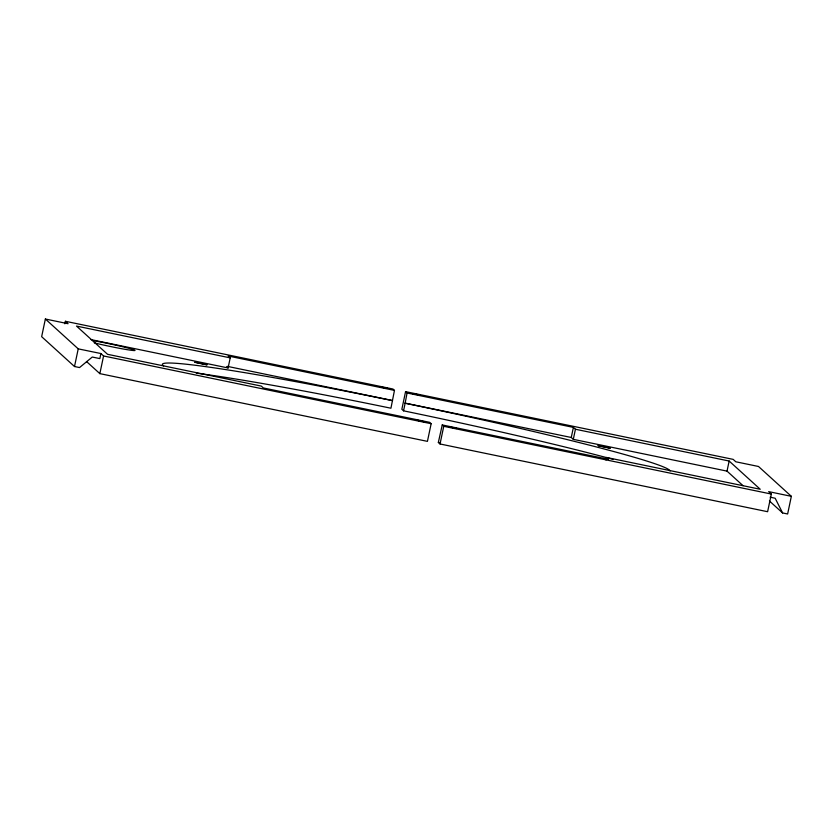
<?xml version="1.0" encoding="UTF-8"?>
<svg xmlns="http://www.w3.org/2000/svg" width="833" height="833" viewBox="0 0 833 833"><rect width="100%" height="100%" fill="white"/><g stroke="black" fill="none" stroke-linecap="round" stroke-linejoin="round"><path stroke-width="1.25" d="M45.367 319.018L41.65 336.678L74.501 366.52L79.541 367.561L92.286 357.034L99.845 358.596L100.908 353.546L78.229 348.86L45.367 319.018L68.056 323.714L65.391 321.288L64.859 323.808M74.501 366.52L78.229 348.86M90.891 339.583L228.086 367.957L230.21 357.867L76.501 326.078L107.572 354.306L261.291 386.085L263.332 387.949L429.641 422.331L431.15 423.705L427.433 441.365L99.845 373.632L103.573 355.972L100.908 353.546M196.296 373.163A252.982 11.922 11.9 0 1 390.937 408.222L394.467 390.396L392.968 389.021L65.391 321.288M769.442 500.997L782.593 512.941L787.633 513.982L791.35 496.322L758.499 466.48L735.82 461.784L733.155 459.368L405.567 391.635L401.85 409.295L403.536 410.825A252.982 11.922 11.9 0 1 612.973 459.327M670.086 471.02A252.982 11.922 11.9 0 0 405.13 403.255L407.066 392.999L405.567 391.635M403.536 410.825L405.13 403.255M791.35 496.322L768.672 491.626L771.337 494.052L767.61 511.712L440.032 443.979L438.345 442.438L442.24 424.945L608.559 459.327L606.507 457.473L605.976 459.993M440.032 443.979L443.75 426.309L442.24 424.945M743.026 485.67L727.022 471.124L573.302 439.345L571.261 437.481L573.396 427.391L407.066 392.999M573.302 439.345L575.436 429.245L573.396 427.391M727.022 471.124L729.146 461.034L575.436 429.245M394.467 390.396L228.148 356.003L230.21 357.867M227.284 366.353L392.343 400.486M404.942 403.089L571.261 437.481M606.507 457.473L760.227 489.263L729.146 461.034M103.573 355.972L431.15 423.705M443.75 426.309L771.337 494.052M770.129 497.197L775.169 498.238L782.593 512.941M226.711 366.718L228.086 367.957M86.486 361.491L99.845 373.632M440.553 442.896A252.982 11.922 11.9 0 1 438.345 442.438M163.653 365.916A252.982 11.922 11.9 0 1 392.53 400.652M93.025 340.635A26.073 1.229 11.9 0 1 132.27 349.277A26.073 1.229 11.9 0 1 115.193 347.476L107.228 345.83A26.073 1.229 11.9 0 1 94.275 342.863M194.932 362.272L206.928 364.823L194.932 362.272M379.921 386.814L387.428 388.407L379.921 386.814M412.679 393.582L420.186 395.186L412.679 393.582M416.594 420.124L424.101 421.717L416.594 420.124M449.351 426.892L456.859 428.495L449.351 426.892M598.104 445.634L610.11 448.196L598.104 445.634"/></g></svg>
